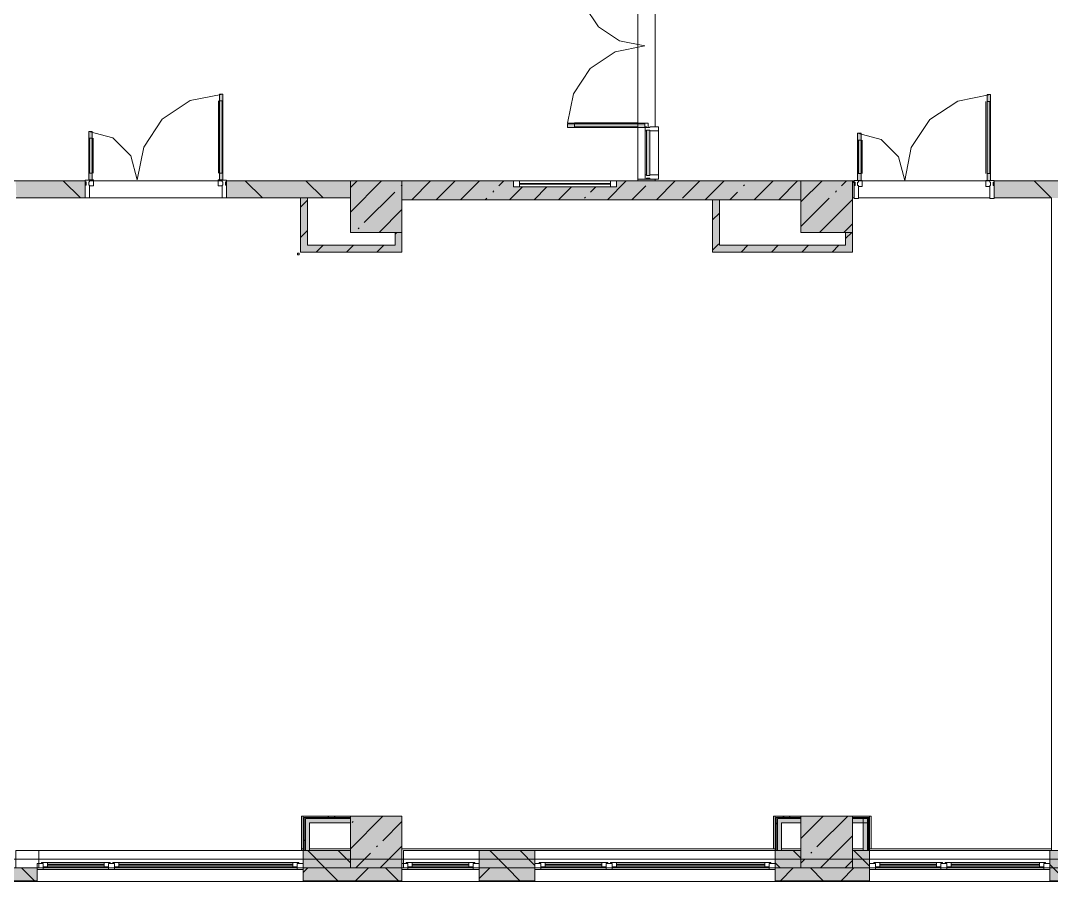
# Model space of a CAD drawing. Header units: millimetres. Extents: x -3817 to 677485, y -22715 to 103890.
# Drawn here: x 13382.1 to 13476.7, y -19605.9 to -19527 of the extents above; entities that cross this region are included whole.
import ezdxf

# ---------------------------------------------------------------- set-up
doc = ezdxf.new("R2010")
doc.units = ezdxf.units.MM
doc.layers.add('PDF _Геометрия', color=7, linetype='Continuous', true_color=0x1d1d1d)
doc.layers.add('PDF _Сплошная заливка', color=7, linetype='Continuous', true_color=0xffffff)

msp = doc.modelspace()

# ---------------------------------------------------------------- hatches: boundary and pattern name
at = {"layer": 'PDF _Сплошная заливка', "transparency": 33554559}
h = msp.add_hatch(color=256, dxfattribs=at)
h.paths.add_polyline_path([(13438.731, -19541.67), (13440.306, -19541.67), (13440.306, -19541.513), (13438.731, -19541.513)], flags=0)
h.paths.add_polyline_path([(13440.306, -19518.207), (13440.306, -19518.049), (13438.731, -19518.049), (13438.731, -19518.207), (13440.123, -19518.207)], flags=0)
at = {"layer": 'PDF _Сплошная заливка', "true_color": 0xe2e2e2, "transparency": 33554559}
for points in [[(13400.349, -19541.592), (13400.664, -19541.592), (13400.664, -19533.718), (13400.349, -19533.718), (13400.349, -19540.344)], [(13439.361, -19536.785), (13439.361, -19536.431), (13432.275, -19536.431), (13432.275, -19536.785), (13432.819, -19536.785)]]:
    msp.add_hatch(color=254, dxfattribs=at).paths.add_polyline_path(points)
at = {"layer": 'PDF _Сплошная заливка', "transparency": 33554559}
h = msp.add_hatch(color=256, dxfattribs=at)
h.paths.add_polyline_path([(13376.922, -19543.245), (13376.922, -19541.67), (13371.411, -19541.67), (13371.411, -19542.222), (13365.112, -19542.222), (13365.112, -19541.67), (13346.215, -19541.67), (13346.215, -19543.245), (13374.392, -19543.245)], flags=0)
h.paths.add_polyline_path([(13412.354, -19543.245), (13412.354, -19541.67), (13400.979, -19541.67), (13400.979, -19543.245), (13410.909, -19543.245)], flags=0)
h.paths.add_polyline_path([(13326.688, -19543.245), (13341.49, -19543.245), (13341.49, -19541.67), (13326.688, -19541.67)], flags=0)
h.paths.add_polyline_path([(13388.026, -19543.245), (13388.026, -19541.67), (13381.646, -19541.67), (13381.696, -19543.245)], flags=0)
h.paths.add_polyline_path([(13313.735, -19543.245), (13313.735, -19541.67), (13310.547, -19541.67), (13310.547, -19543.245), (13312.313, -19543.245)], flags=0)
for points in [[(13432.819, -19543.403), (13453.691, -19543.403), (13453.691, -19541.67), (13436.763, -19541.67), (13436.763, -19542.222), (13427.314, -19542.222), (13427.314, -19541.67), (13417.078, -19541.67), (13417.078, -19543.403), (13427.314, -19543.403)], [(13458.415, -19546.395), (13458.415, -19541.67), (13453.691, -19541.67), (13453.691, -19546.395), (13454.729, -19546.395)], [(13417.078, -19548.206), (13417.078, -19547.576), (13408.417, -19547.576), (13408.417, -19548.206), (13410.909, -19548.206)], [(13447.426, -19548.206), (13457.785, -19548.206), (13457.785, -19547.576), (13445.581, -19547.576), (13445.581, -19548.206)], [(13408.614, -19600.035), (13412.354, -19600.035), (13412.354, -19599.936), (13408.122, -19599.936), (13408.22, -19600.035)], [(13412.354, -19600.133), (13412.354, -19600.035), (13408.22, -19600.035), (13408.22, -19600.133), (13408.614, -19600.133)], [(13412.354, -19604.66), (13417.078, -19604.66), (13417.078, -19599.936), (13412.354, -19599.936), (13412.354, -19601.977)], [(13451.919, -19600.035), (13453.691, -19600.035), (13453.691, -19599.936), (13451.427, -19599.936), (13451.526, -19600.035)], [(13453.691, -19600.133), (13453.691, -19600.035), (13451.526, -19600.035), (13451.526, -19600.133), (13451.919, -19600.133)], [(13453.691, -19604.66), (13458.415, -19604.66), (13458.415, -19599.936), (13453.691, -19599.936), (13453.691, -19601.977)]]:
    msp.add_hatch(color=256, dxfattribs=at).paths.add_polyline_path(points)
h = msp.add_hatch(color=256, dxfattribs=at)
h.paths.add_polyline_path([(13482.43, -19543.245), (13482.43, -19541.67), (13471.407, -19541.67), (13471.407, -19543.245), (13478.257, -19543.245)], flags=0)
h.paths.add_polyline_path([(13458.573, -19543.245), (13458.573, -19541.67), (13458.415, -19541.67), (13458.415, -19543.245)], flags=0)
at = {"layer": 'PDF _Сплошная заливка', "true_color": 0xe7e7e7, "transparency": 33554559}
for points in [[(13408.22, -19603.086), (13408.614, -19603.086), (13408.614, -19600.133), (13408.22, -19600.133), (13408.22, -19601.977)], [(13451.526, -19603.086), (13451.919, -19603.086), (13451.919, -19600.133), (13451.526, -19600.133), (13451.526, -19601.977)]]:
    msp.add_hatch(color=254, dxfattribs=at).paths.add_polyline_path(points)
at = {"layer": 'PDF _Сплошная заливка', "transparency": 33554559}
h = msp.add_hatch(color=256, dxfattribs=at)
h.paths.add_polyline_path([(13429.283, -19604.66), (13429.283, -19603.086), (13424.165, -19603.086), (13424.165, -19604.66), (13425.516, -19604.66)], flags=0)
h.paths.add_polyline_path([(13453.691, -19604.66), (13453.691, -19603.086), (13451.329, -19603.086), (13451.329, -19604.66)], flags=0)
h = msp.add_hatch(color=256, dxfattribs=at)
h.paths.add_polyline_path([(13554.947, -19605.841), (13563.766, -19605.841), (13563.766, -19604.66), (13554.947, -19604.66)], flags=0)
h.paths.add_polyline_path([(13586.364, -19605.841), (13586.364, -19604.66), (13580.301, -19604.66), (13580.301, -19605.841), (13586.19, -19605.841)], flags=0)
h.paths.add_polyline_path([(13476.64, -19605.841), (13489.123, -19605.841), (13489.123, -19604.66), (13476.525, -19604.66), (13476.525, -19605.841)], flags=0)
h.paths.add_polyline_path([(13459.99, -19605.841), (13459.99, -19604.66), (13451.329, -19604.66), (13451.329, -19605.841), (13458.415, -19605.841)], flags=0)
h.paths.add_polyline_path([(13520.46, -19605.841), (13524.555, -19605.841), (13524.555, -19604.66), (13510.224, -19604.66), (13510.224, -19605.841), (13513.157, -19605.841)], flags=0)
h.paths.add_polyline_path([(13542.37, -19605.841), (13547.861, -19605.841), (13547.861, -19604.66), (13541.09, -19604.66), (13541.09, -19605.841)], flags=0)
h.paths.add_polyline_path([(13414.561, -19605.841), (13417.078, -19605.841), (13417.078, -19604.66), (13408.023, -19604.66), (13408.023, -19605.841), (13410.909, -19605.841)], flags=0)
h.paths.add_polyline_path([(13370.623, -19605.841), (13383.615, -19605.841), (13383.615, -19604.66), (13370.623, -19604.66)], flags=0)
h.paths.add_polyline_path([(13425.516, -19605.841), (13429.283, -19605.841), (13429.283, -19604.66), (13424.165, -19604.66), (13424.165, -19605.841)], flags=0)
h.paths.add_polyline_path([(13317.633, -19605.841), (13323.538, -19605.841), (13323.538, -19604.66), (13317.633, -19604.66)], flags=0)
h.paths.add_polyline_path([(13310.547, -19605.841), (13310.547, -19604.66), (13279.13, -19604.66), (13279.13, -19605.841), (13308.662, -19605.841)], flags=0)
h.paths.add_polyline_path([(13340.073, -19605.841), (13346.215, -19605.841), (13346.215, -19604.66), (13340.073, -19604.66)], flags=0)

# ---------------------------------------------------------------- linework, layer by layer
at = {"layer": 'PDF _Геометрия', "color": 7, "lineweight": 9}
for points in [[(13446.211, -19543.403), (13453.691, -19543.403), (13453.691, -19541.67), (13440.306, -19541.67), (13440.306, -19541.513), (13438.731, -19541.513), (13438.731, -19518.207), (13439.833, -19518.207)], [(13440.306, -19522.967), (13440.306, -19536.706)], [(13439.518, -19537.1), (13439.385, -19537.1), (13439.518, -19537.1)], [(13439.518, -19541.119), (13439.518, -19537.1)], [(13440.621, -19541.119), (13440.621, -19537.1)], [(13381.696, -19543.245), (13388.026, -19543.245), (13388.026, -19541.67), (13326.688, -19541.67), (13326.688, -19543.245), (13341.49, -19543.245)], [(13387.577, -19543.245), (13386.002, -19541.67)], [(13388.026, -19542.064), (13388.026, -19541.67)], [(13388.388, -19541.67), (13400.617, -19541.67)], [(13400.979, -19541.67), (13400.979, -19542.064)], [(13404.28, -19543.245), (13402.705, -19541.67)], [(13409.847, -19543.245), (13408.272, -19541.67)], [(13412.354, -19544.536), (13415.22, -19541.67)], [(13412.354, -19542.291), (13412.975, -19541.67)], [(13439.833, -19541.513), (13438.731, -19541.513), (13438.731, -19541.67), (13417.078, -19541.67), (13417.078, -19543.403), (13445.581, -19543.403)], [(13417.977, -19543.403), (13419.71, -19541.67)], [(13420.222, -19543.403), (13421.955, -19541.67)], [(13422.467, -19543.403), (13424.199, -19541.67)], [(13425.979, -19542.136), (13426.444, -19541.67)], [(13436.763, -19541.67), (13427.314, -19541.67)], [(13436.211, -19541.907), (13427.865, -19541.907)], [(13436.211, -19541.985), (13427.865, -19541.985)], [(13435.937, -19543.403), (13437.669, -19541.67)], [(13438.731, -19541.67), (13440.306, -19541.67)], [(13439.518, -19541.119), (13439.385, -19541.119), (13439.518, -19541.119)], [(13440.427, -19543.403), (13442.159, -19541.67)], [(13442.816, -19543.258), (13444.404, -19541.67)], [(13444.917, -19543.403), (13446.649, -19541.67)], [(13449.407, -19543.403), (13451.139, -19541.67)], [(13451.652, -19543.403), (13453.384, -19541.67)], [(13453.691, -19543.609), (13455.629, -19541.67)], [(13457.409, -19542.136), (13457.874, -19541.67)], [(13458.573, -19541.863), (13458.415, -19541.705)], [(13458.573, -19542.104), (13458.573, -19541.67)], [(13458.957, -19541.67), (13471.023, -19541.67)], [(13471.407, -19541.67), (13471.407, -19542.104)], [(13476.658, -19543.245), (13475.083, -19541.67)], [(13413.632, -19545.503), (13416.438, -19542.697)], [(13416.999, -19542.136), (13417.078, -19542.057), (13417.092, -19542.043)], [(13425.418, -19542.697), (13425.511, -19542.604)], [(13426.957, -19543.403), (13428.138, -19542.222)], [(13427.314, -19542.222), (13436.763, -19542.222)], [(13429.202, -19543.403), (13430.383, -19542.222)], [(13431.447, -19543.403), (13432.628, -19542.222)], [(13434.398, -19542.697), (13434.873, -19542.222)], [(13438.182, -19543.403), (13439.449, -19542.136)], [(13447.162, -19543.403), (13447.868, -19542.697)], [(13448.429, -19542.136), (13448.522, -19542.043)], [(13456.848, -19542.697), (13456.941, -19542.604)], [(13400.979, -19543.245), (13388.026, -19543.245)], [(13407.787, -19543.245), (13407.787, -19548.206), (13408.417, -19548.206), (13417.078, -19548.206), (13417.078, -19547.576), (13417.078, -19545.607)], [(13407.787, -19544.074), (13408.417, -19543.444)], [(13416.448, -19546.395), (13416.448, -19547.576), (13408.417, -19547.576), (13408.417, -19543.245)], [(13424.712, -19543.403), (13424.857, -19543.258)], [(13433.836, -19543.258), (13433.93, -19543.165)], [(13453.691, -19545.854), (13456.286, -19543.258)], [(13455.395, -19546.395), (13458.415, -19543.374)], [(13471.016, -19543.245), (13458.956, -19543.245)], [(13414.985, -19546.395), (13417.078, -19544.302)], [(13445.581, -19545.253), (13446.211, -19544.623)], [(13457.64, -19546.395), (13458.415, -19545.619)], [(13407.787, -19546.858), (13408.417, -19546.228)], [(13413.07, -19546.065), (13413.164, -19545.971)], [(13416.448, -19546.548), (13416.602, -19546.395)], [(13457.785, -19546.968), (13458.359, -19546.395)], [(13409.223, -19548.206), (13409.853, -19547.576)], [(13412.007, -19548.206), (13412.637, -19547.576)], [(13414.791, -19548.206), (13415.421, -19547.576)], [(13445.581, -19548.037), (13446.042, -19547.576), (13446.211, -19547.407)], [(13448.196, -19548.206), (13448.826, -19547.576)], [(13450.98, -19548.206), (13451.61, -19547.576)], [(13453.764, -19548.206), (13454.394, -19547.576)], [(13456.548, -19548.206), (13457.178, -19547.576)], [(13408.122, -19603.086), (13408.122, -19600.035), (13408.22, -19600.035), (13408.614, -19600.035), (13412.354, -19600.035)], [(13408.22, -19603.086), (13408.22, -19600.133), (13408.614, -19600.133), (13412.354, -19600.133)], [(13410.188, -19600.133), (13410.286, -19600.035), (13410.385, -19599.936)], [(13411.059, -19600.133), (13410.961, -19600.035), (13410.862, -19599.936)], [(13412.354, -19602.906), (13415.323, -19599.936)], [(13412.509, -19600.506), (13412.602, -19600.412)], [(13413.07, -19599.944), (13413.078, -19599.936)], [(13415.315, -19602.189), (13417.078, -19600.426)], [(13451.329, -19600.749), (13451.427, -19600.65), (13451.526, -19600.552)], [(13451.427, -19603.086), (13451.427, -19600.035), (13451.526, -19600.035), (13451.919, -19600.035), (13453.691, -19600.035)], [(13451.526, -19603.086), (13451.526, -19600.133), (13451.919, -19600.133), (13453.691, -19600.133)], [(13451.945, -19600.133), (13452.043, -19600.035), (13452.142, -19599.936)], [(13452.816, -19600.133), (13452.718, -19600.035), (13452.619, -19599.936)], [(13453.691, -19601.978), (13455.733, -19599.936)], [(13455.164, -19602.75), (13457.97, -19599.944)], [(13459.99, -19600.035), (13458.415, -19600.035)], [(13459.99, -19600.133), (13458.415, -19600.133)], [(13459.793, -19603.086), (13459.793, -19600.133)], [(13459.793, -19600.636), (13459.892, -19600.537), (13459.99, -19600.439)], [(13459.892, -19603.086), (13459.892, -19600.133)], [(13408.023, -19602.297), (13408.122, -19602.199), (13408.22, -19602.101)], [(13455.499, -19604.66), (13458.415, -19601.744)], [(13381.646, -19604.66), (13381.646, -19603.086), (13383.615, -19603.086), (13407.866, -19603.086), (13407.866, -19602.928), (13408.028, -19602.928)], [(13381.696, -19604.66), (13408.023, -19604.66), (13408.023, -19603.086), (13407.866, -19603.086), (13383.772, -19603.086), (13383.772, -19604.251), (13383.772, -19604.66)], [(13411.2, -19605.841), (13410.019, -19604.66), (13408.444, -19603.086)], [(13408.614, -19602.928), (13412.354, -19602.928), (13412.354, -19603.086)], [(13412.354, -19604.211), (13411.228, -19603.086)], [(13412.844, -19604.66), (13414.193, -19603.312)], [(13414.754, -19602.75), (13414.847, -19602.657)], [(13415.089, -19604.66), (13417.078, -19602.671)], [(13417.236, -19604.66), (13417.236, -19604.251), (13417.236, -19603.086), (13424.165, -19603.086), (13424.165, -19604.66), (13417.078, -19604.66), (13417.078, -19602.928), (13451.334, -19602.928)], [(13427.903, -19605.841), (13426.722, -19604.66), (13425.147, -19603.086)], [(13429.283, -19604.437), (13427.931, -19603.086)], [(13451.919, -19602.928), (13453.691, -19602.928)], [(13453.691, -19603.792), (13452.985, -19603.086)], [(13454.603, -19603.312), (13454.696, -19603.218)], [(13458.415, -19602.928), (13459.4, -19602.928)], [(13459.99, -19604.523), (13458.552, -19603.086)], [(13459.99, -19602.928), (13476.64, -19602.928)], [(13476.682, -19603.086), (13476.525, -19603.086), (13476.525, -19604.66), (13481.485, -19604.66), (13481.485, -19603.086), (13478.257, -19603.086)], [(13384.166, -19604.251), (13383.615, -19604.251)], [(13384.009, -19604.172), (13390.308, -19604.172)], [(13384.56, -19604.172), (13384.56, -19604.566)], [(13384.56, -19604.33), (13389.756, -19604.33)], [(13389.756, -19604.408), (13384.56, -19604.408)], [(13389.756, -19604.172), (13389.756, -19604.566)], [(13390.701, -19604.251), (13390.15, -19604.251)], [(13390.544, -19604.172), (13407.63, -19604.172)], [(13391.095, -19604.172), (13391.095, -19604.566)], [(13391.095, -19604.33), (13407.079, -19604.33)], [(13407.079, -19604.408), (13391.095, -19604.408)], [(13407.079, -19604.172), (13407.079, -19604.566)], [(13408.023, -19604.251), (13407.472, -19604.251)], [(13417.629, -19604.251), (13417.078, -19604.251)], [(13417.472, -19604.172), (13423.771, -19604.172)], [(13418.023, -19604.172), (13418.023, -19604.566)], [(13418.023, -19604.33), (13423.22, -19604.33)], [(13423.22, -19604.408), (13418.023, -19604.408)], [(13423.22, -19604.172), (13423.22, -19604.566)], [(13424.165, -19604.251), (13423.613, -19604.251)], [(13429.834, -19604.251), (13429.283, -19604.251)], [(13429.676, -19604.172), (13435.975, -19604.172)], [(13430.227, -19604.172), (13430.227, -19604.566)], [(13430.227, -19604.33), (13435.424, -19604.33)], [(13435.424, -19604.408), (13430.227, -19604.408)], [(13435.424, -19604.172), (13435.424, -19604.566)], [(13436.369, -19604.251), (13435.818, -19604.251)], [(13436.211, -19604.172), (13450.935, -19604.172)], [(13436.763, -19604.172), (13436.763, -19604.566)], [(13436.763, -19604.33), (13450.384, -19604.33)], [(13450.384, -19604.408), (13436.763, -19604.408)], [(13450.384, -19604.172), (13450.384, -19604.566)], [(13451.329, -19604.251), (13450.778, -19604.251)], [(13451.776, -19604.66), (13451.329, -19604.213)], [(13453.691, -19604.223), (13454.041, -19603.873)], [(13457.744, -19604.66), (13458.415, -19603.989)], [(13460.541, -19604.251), (13459.99, -19604.251)], [(13460.384, -19604.172), (13466.683, -19604.172)], [(13460.935, -19604.172), (13460.935, -19604.566)], [(13460.935, -19604.33), (13466.132, -19604.33)], [(13466.132, -19604.408), (13460.935, -19604.408)], [(13466.132, -19604.172), (13466.132, -19604.566)], [(13467.076, -19604.251), (13466.525, -19604.251)], [(13466.919, -19604.172), (13476.131, -19604.172)], [(13467.47, -19604.172), (13467.47, -19604.566)], [(13467.47, -19604.33), (13475.58, -19604.33)], [(13475.58, -19604.408), (13467.47, -19604.408)], [(13475.58, -19604.172), (13475.58, -19604.566)], [(13476.525, -19604.251), (13475.974, -19604.251)], [(13478.011, -19605.841), (13476.83, -19604.66), (13476.525, -19604.355)], [(13383.362, -19605.841), (13382.181, -19604.66)], [(13383.615, -19604.802), (13408.023, -19604.802)], [(13408.023, -19605.081), (13408.444, -19604.66)], [(13412.831, -19605.841), (13414.012, -19604.66)], [(13416.768, -19605.841), (13415.587, -19604.66)], [(13417.078, -19604.802), (13424.165, -19604.802)], [(13424.165, -19605.643), (13425.147, -19604.66)], [(13429.283, -19604.802), (13451.329, -19604.802)], [(13451.804, -19605.841), (13452.985, -19604.66)], [(13455.741, -19605.841), (13454.56, -19604.66)], [(13457.371, -19605.841), (13458.552, -19604.66)], [(13459.99, -19604.802), (13476.525, -19604.802)], [(13370.623, -19605.841), (13383.615, -19605.841)], [(13370.623, -19605.865), (13383.615, -19605.865)], [(13394.269, -19605.904), (13398.181, -19605.904), (13394.269, -19605.904)], [(13408.023, -19605.841), (13417.078, -19605.841)], [(13408.023, -19605.865), (13417.078, -19605.865)], [(13408.811, -19605.904), (13411.173, -19605.904), (13408.811, -19605.904)], [(13424.165, -19605.841), (13429.283, -19605.841)], [(13424.165, -19605.865), (13429.283, -19605.865)], [(13429.676, -19605.904), (13433.613, -19605.904), (13429.676, -19605.904)], [(13448.967, -19605.904), (13451.329, -19605.904), (13448.967, -19605.904)], [(13451.329, -19605.841), (13459.99, -19605.841)], [(13451.329, -19605.865), (13459.99, -19605.865)], [(13476.525, -19605.841), (13489.123, -19605.841)], [(13476.525, -19605.865), (13489.123, -19605.865)]]:
    msp.add_lwpolyline(points, dxfattribs=at)
at = {"layer": 'PDF _Геометрия', "color": 253, "lineweight": 9, "true_color": 0xaaaaaa}
for points in [[(13439.361, -19522.888), (13439.361, -19523.282), (13439.361, -19522.888), (13439.676, -19522.888), (13439.676, -19523.282), (13439.361, -19523.282), (13433.337, -19523.282), (13433.796, -19525.587), (13435.102, -19527.541), (13437.056, -19528.847), (13439.361, -19529.305), (13436.649, -19529.845), (13434.35, -19531.381), (13432.814, -19533.68), (13432.275, -19536.391), (13439.361, -19536.391), (13439.676, -19536.391), (13439.361, -19536.391), (13439.361, -19536.785), (13439.676, -19536.785), (13439.676, -19536.391), (13439.676, -19536.785)], [(13388.42, -19542.143), (13388.774, -19542.143), (13388.774, -19541.592), (13388.341, -19541.592), (13388.341, -19537.143), (13390.566, -19537.739), (13392.194, -19539.367), (13392.79, -19541.592), (13393.389, -19538.579), (13395.096, -19536.024), (13397.651, -19534.317), (13400.664, -19533.718), (13400.664, -19541.592), (13400.231, -19541.592), (13400.231, -19542.143), (13400.585, -19542.143)], [(13400.239, -19534.348), (13400.239, -19540.962)], [(13400.664, -19534.348), (13400.349, -19534.348)], [(13400.585, -19534.348), (13400.585, -19540.962)], [(13458.966, -19542.182), (13459.321, -19542.182), (13459.321, -19541.631), (13458.888, -19541.631), (13458.888, -19537.3), (13461.053, -19537.881), (13462.638, -19539.466), (13463.218, -19541.631), (13463.818, -19538.618), (13465.524, -19536.063), (13468.079, -19534.357), (13471.092, -19533.757), (13471.092, -19541.631), (13470.659, -19541.631), (13470.659, -19542.182), (13471.013, -19542.182)], [(13470.667, -19534.387), (13470.667, -19541.001)], [(13471.092, -19534.387), (13470.777, -19534.387)], [(13471.013, -19534.387), (13471.013, -19541.001)], [(13432.904, -19536.36), (13438.731, -19536.36)], [(13432.904, -19536.785), (13432.904, -19536.431)], [(13432.904, -19536.706), (13438.731, -19536.706)], [(13438.731, -19536.785), (13438.731, -19536.431)], [(13439.361, -19536.391), (13439.361, -19536.785)], [(13388.341, -19537.773), (13388.656, -19537.773)], [(13388.42, -19537.773), (13388.42, -19540.962)], [(13388.766, -19537.773), (13388.766, -19540.962)], [(13458.888, -19537.93), (13459.203, -19537.93)], [(13458.966, -19537.93), (13458.966, -19541.001)], [(13459.313, -19537.93), (13459.313, -19541.001)], [(13388.341, -19540.962), (13388.656, -19540.962)], [(13400.664, -19540.962), (13400.349, -19540.962)], [(13458.888, -19541.001), (13459.203, -19541.001)], [(13471.092, -19541.001), (13470.777, -19541.001)], [(13333.38, -19541.67), (13326.683, -19541.67), (13388.059, -19541.67)], [(13388.341, -19541.749), (13388.341, -19542.064)], [(13400.664, -19541.749), (13400.664, -19542.064)], [(13400.946, -19541.67), (13438.731, -19541.67)], [(13400.971, -19542.064), (13400.971, -19541.67)], [(13440.306, -19541.67), (13458.582, -19541.67), (13458.415, -19541.67)], [(13458.888, -19541.789), (13458.888, -19542.104)], [(13471.092, -19541.789), (13471.092, -19542.104)], [(13471.398, -19541.67), (13487.154, -19541.67)], [(13471.407, -19542.104), (13471.407, -19541.67)], [(13388.019, -19543.245), (13381.696, -19543.245)], [(13417.078, -19548.206), (13407.787, -19548.206), (13407.787, -19543.245), (13400.971, -19543.245)], [(13458.415, -19543.245), (13458.415, -19543.411), (13458.415, -19548.206), (13445.581, -19548.206), (13445.581, -19543.403), (13417.078, -19543.403)], [(13476.64, -19543.245), (13471.407, -19543.245)], [(13381.696, -19603.086), (13407.866, -19603.086), (13407.866, -19599.936), (13417.078, -19599.936), (13417.078, -19601.977)], [(13408.122, -19599.936), (13407.866, -19599.936), (13407.866, -19602.928)], [(13451.427, -19599.936), (13451.172, -19599.936), (13451.172, -19602.928), (13451.172, -19599.936), (13460.148, -19599.936), (13460.148, -19602.928), (13460.148, -19599.936), (13459.99, -19599.936)], [(13263.638, -19603.873), (13362.06, -19603.873), (13485.816, -19603.873), (13584.238, -19603.873)]]:
    msp.add_lwpolyline(points, dxfattribs=at)
for points in [[(13400.349, -19541.592), (13400.664, -19541.592), (13400.664, -19533.718), (13400.349, -19533.718), (13400.349, -19541.592), (13400.664, -19541.592), (13400.664, -19533.718), (13400.349, -19533.718)], [(13470.777, -19541.631), (13471.092, -19541.631), (13471.092, -19533.757), (13470.777, -19533.757), (13470.777, -19541.631), (13471.092, -19541.631), (13471.092, -19533.757), (13470.777, -19533.757)], [(13388.656, -19541.592), (13388.341, -19541.592), (13388.341, -19537.143), (13388.656, -19537.143), (13388.656, -19541.592), (13388.656, -19537.143), (13388.341, -19537.143), (13388.341, -19541.592)], [(13439.361, -19536.431), (13439.361, -19536.785), (13432.275, -19536.785), (13432.275, -19536.431), (13439.361, -19536.431), (13432.275, -19536.431), (13432.275, -19536.785), (13439.361, -19536.785)], [(13439.361, -19536.391), (13439.676, -19536.391), (13439.676, -19536.785), (13439.676, -19536.391), (13439.361, -19536.391), (13439.361, -19536.785)], [(13459.203, -19541.631), (13458.888, -19541.631), (13458.888, -19537.3), (13459.203, -19537.3), (13459.203, -19541.631), (13459.203, -19537.3), (13458.888, -19537.3), (13458.888, -19541.631)], [(13400.617, -19541.67), (13388.388, -19541.67)], [(13471.023, -19541.67), (13458.957, -19541.67)]]:
    msp.add_lwpolyline(points, close=True, dxfattribs=at)
at = {"layer": 'PDF _Геометрия', "color": 7, "lineweight": 9}
for points in [[(13439.518, -19537.1), (13439.518, -19537.021), (13439.833, -19537.021), (13439.833, -19537.1), (13440.621, -19537.1), (13440.621, -19536.706), (13439.833, -19536.706), (13439.833, -19536.785), (13439.518, -19536.785), (13439.518, -19536.706), (13439.385, -19536.706), (13439.385, -19537.1)], [(13439.385, -19537.1), (13439.385, -19541.119)], [(13439.518, -19537.021), (13439.518, -19541.198), (13439.833, -19541.198), (13439.833, -19537.021)], [(13440.621, -19537.1), (13440.621, -19541.119), (13439.833, -19541.119), (13439.833, -19537.1)], [(13388.341, -19541.749), (13388.42, -19541.749), (13388.42, -19541.615), (13388.026, -19541.615), (13388.026, -19541.749), (13388.105, -19541.749), (13388.105, -19542.064), (13388.026, -19542.064), (13388.026, -19543.245), (13388.42, -19543.245), (13388.42, -19542.064), (13388.341, -19542.064)], [(13400.9, -19542.064), (13400.9, -19541.749), (13400.979, -19541.749), (13400.979, -19541.615), (13400.585, -19541.615), (13400.585, -19541.749), (13400.664, -19541.749), (13400.664, -19542.064), (13400.585, -19542.064), (13400.585, -19543.245), (13400.979, -19543.245), (13400.979, -19542.064)], [(13407.787, -19543.245), (13408.417, -19543.245), (13412.354, -19543.245), (13412.354, -19541.67), (13400.979, -19541.67), (13400.979, -19543.245)], [(13417.078, -19541.67), (13412.354, -19541.67), (13412.354, -19546.395), (13417.078, -19546.395)], [(13427.865, -19541.67), (13427.865, -19542.222), (13427.314, -19542.222), (13427.314, -19541.67)], [(13436.763, -19541.67), (13436.763, -19542.222), (13436.211, -19542.222), (13436.211, -19541.67)], [(13439.518, -19541.513), (13439.518, -19541.434), (13439.833, -19541.434), (13439.833, -19541.513), (13440.621, -19541.513), (13440.621, -19541.119), (13439.833, -19541.119), (13439.833, -19541.198), (13439.518, -19541.198), (13439.518, -19541.119), (13439.385, -19541.119), (13439.385, -19541.513)], [(13458.415, -19541.67), (13453.691, -19541.67), (13453.691, -19546.395), (13458.415, -19546.395)], [(13458.415, -19543.245), (13458.573, -19543.245), (13458.573, -19541.67), (13458.415, -19541.67)], [(13458.888, -19541.789), (13458.966, -19541.789), (13458.966, -19541.655), (13458.573, -19541.655), (13458.573, -19541.789), (13458.652, -19541.789), (13458.652, -19542.104), (13458.573, -19542.104), (13458.573, -19543.285), (13458.966, -19543.285), (13458.966, -19542.104), (13458.888, -19542.104)], [(13471.328, -19542.104), (13471.328, -19541.789), (13471.407, -19541.789), (13471.407, -19541.655), (13471.013, -19541.655), (13471.013, -19541.789), (13471.092, -19541.789), (13471.092, -19542.104), (13471.013, -19542.104), (13471.013, -19543.285), (13471.407, -19543.285), (13471.407, -19542.104)], [(13471.407, -19543.245), (13476.682, -19543.245), (13476.682, -19603.086), (13478.257, -19603.086), (13478.257, -19549.544), (13486.525, -19549.544), (13487.154, -19549.544), (13487.154, -19546.395), (13486.525, -19546.395), (13486.525, -19548.914), (13478.257, -19548.914), (13478.257, -19543.245), (13482.43, -19543.245), (13482.43, -19541.67), (13471.407, -19541.67)], [(13445.581, -19543.403), (13445.581, -19547.576), (13445.581, -19548.206), (13457.785, -19548.206), (13458.415, -19548.206), (13458.415, -19546.395), (13457.785, -19546.395), (13457.785, -19547.576), (13446.211, -19547.576), (13446.211, -19543.403)], [(13407.642, -19548.292), (13407.488, -19548.292), (13407.488, -19548.45), (13407.642, -19548.45)], [(13408.614, -19599.936), (13408.122, -19599.936), (13408.023, -19599.936), (13408.023, -19603.086), (13408.614, -19603.086), (13408.614, -19600.527), (13412.354, -19600.527), (13412.354, -19599.936)], [(13417.078, -19604.66), (13417.078, -19599.936), (13412.354, -19599.936), (13412.354, -19604.66)], [(13453.691, -19599.936), (13451.919, -19599.936), (13451.427, -19599.936), (13451.329, -19599.936), (13451.329, -19603.086), (13451.919, -19603.086), (13451.919, -19600.527), (13453.691, -19600.527)], [(13458.415, -19599.936), (13453.691, -19599.936), (13453.691, -19604.66), (13458.415, -19604.66)], [(13458.415, -19600.527), (13459.99, -19600.527), (13459.99, -19599.936), (13458.415, -19599.936)], [(13459.4, -19600.133), (13459.4, -19603.086), (13459.99, -19603.086), (13459.99, -19600.133)], [(13412.354, -19604.66), (13412.354, -19603.086), (13408.023, -19603.086), (13408.023, -19604.66)], [(13429.283, -19604.66), (13429.283, -19603.086), (13424.165, -19603.086), (13424.165, -19604.66)], [(13429.283, -19604.66), (13451.329, -19604.66), (13451.329, -19603.086), (13429.283, -19603.086)], [(13453.691, -19604.66), (13453.691, -19603.086), (13451.329, -19603.086), (13451.329, -19604.66)], [(13459.99, -19604.66), (13459.99, -19603.086), (13458.415, -19603.086), (13458.415, -19604.66)], [(13459.99, -19604.66), (13476.525, -19604.66), (13476.525, -19603.086), (13460.148, -19603.086), (13459.99, -19603.086)], [(13383.615, -19604.802), (13383.615, -19604.251), (13384.166, -19604.251), (13384.166, -19604.802)], [(13390.308, -19604.172), (13384.009, -19604.172), (13384.009, -19604.251), (13384.166, -19604.251), (13384.166, -19604.566), (13390.15, -19604.566), (13390.15, -19604.251), (13390.308, -19604.251)], [(13390.15, -19604.802), (13390.15, -19604.251), (13390.701, -19604.251), (13390.701, -19604.802)], [(13407.63, -19604.172), (13390.544, -19604.172), (13390.544, -19604.251), (13390.701, -19604.251), (13390.701, -19604.566), (13407.472, -19604.566), (13407.472, -19604.251), (13407.63, -19604.251)], [(13407.472, -19604.802), (13407.472, -19604.251), (13408.023, -19604.251), (13408.023, -19604.802)], [(13417.078, -19604.802), (13417.078, -19604.251), (13417.629, -19604.251), (13417.629, -19604.802)], [(13423.771, -19604.172), (13417.472, -19604.172), (13417.472, -19604.251), (13417.629, -19604.251), (13417.629, -19604.566), (13423.613, -19604.566), (13423.613, -19604.251), (13423.771, -19604.251)], [(13423.613, -19604.802), (13423.613, -19604.251), (13424.165, -19604.251), (13424.165, -19604.802)], [(13429.283, -19604.802), (13429.283, -19604.251), (13429.834, -19604.251), (13429.834, -19604.802)], [(13435.975, -19604.172), (13429.676, -19604.172), (13429.676, -19604.251), (13429.834, -19604.251), (13429.834, -19604.566), (13435.818, -19604.566), (13435.818, -19604.251), (13435.975, -19604.251)], [(13435.818, -19604.802), (13435.818, -19604.251), (13436.369, -19604.251), (13436.369, -19604.802)], [(13450.935, -19604.172), (13436.211, -19604.172), (13436.211, -19604.251), (13436.369, -19604.251), (13436.369, -19604.566), (13450.778, -19604.566), (13450.778, -19604.251), (13450.935, -19604.251)], [(13450.778, -19604.802), (13450.778, -19604.251), (13451.329, -19604.251), (13451.329, -19604.802)], [(13459.99, -19604.802), (13459.99, -19604.251), (13460.541, -19604.251), (13460.541, -19604.802)], [(13466.683, -19604.172), (13460.384, -19604.172), (13460.384, -19604.251), (13460.541, -19604.251), (13460.541, -19604.566), (13466.525, -19604.566), (13466.525, -19604.251), (13466.683, -19604.251)], [(13466.525, -19604.802), (13466.525, -19604.251), (13467.076, -19604.251), (13467.076, -19604.802)], [(13476.131, -19604.172), (13466.919, -19604.172), (13466.919, -19604.251), (13467.076, -19604.251), (13467.076, -19604.566), (13475.974, -19604.566), (13475.974, -19604.251), (13476.131, -19604.251)], [(13475.974, -19604.802), (13475.974, -19604.251), (13476.525, -19604.251), (13476.525, -19604.802)], [(13383.615, -19604.66), (13370.623, -19604.66), (13370.623, -19605.904), (13383.615, -19605.904)], [(13383.615, -19605.904), (13383.615, -19604.66), (13408.023, -19604.66), (13408.023, -19605.904)], [(13417.078, -19604.66), (13408.023, -19604.66), (13408.023, -19605.904), (13417.078, -19605.904)], [(13417.078, -19605.904), (13417.078, -19604.66), (13424.165, -19604.66), (13424.165, -19605.904)], [(13429.283, -19604.66), (13424.165, -19604.66), (13424.165, -19605.904), (13429.283, -19605.904)], [(13429.283, -19605.904), (13429.283, -19604.66), (13451.329, -19604.66), (13451.329, -19605.904)], [(13459.99, -19604.66), (13451.329, -19604.66), (13451.329, -19605.904), (13459.99, -19605.904)], [(13459.99, -19605.904), (13459.99, -19604.66), (13476.525, -19604.66), (13476.525, -19605.904)], [(13489.123, -19604.66), (13476.525, -19604.66), (13476.525, -19605.904), (13489.123, -19605.904)], [(13381.696, -19605.904), (13385.608, -19605.904)], [(13387.97, -19605.904), (13391.907, -19605.904)], [(13404.087, -19605.904), (13406.449, -19605.904)], [(13417.078, -19605.904), (13421.015, -19605.904)], [(13423.377, -19605.904), (13427.314, -19605.904)], [(13444.243, -19605.904), (13446.605, -19605.904)], [(13459.4, -19605.904), (13462.943, -19605.904)], [(13465.305, -19605.904), (13469.242, -19605.904)], [(13471.604, -19605.904), (13475.541, -19605.904)]]:
    msp.add_lwpolyline(points, close=True, dxfattribs=at)
at = {"layer": 'PDF _Сплошная заливка', "color": 254, "lineweight": 35, "true_color": 0xe2e2e2, "transparency": 33554559}
for points in [[(13470.777, -19541.631), (13471.092, -19541.631), (13470.777, -19533.757), (13471.092, -19533.757)], [(13388.656, -19541.592), (13388.656, -19537.143), (13388.341, -19541.592), (13388.341, -19537.143)], [(13459.203, -19541.631), (13459.203, -19537.3), (13458.888, -19541.631), (13458.888, -19537.3)]]:
    msp.add_solid(points, dxfattribs=at)
at = {"layer": 'PDF _Сплошная заливка', "lineweight": 35, "transparency": 33554559}
for points in [[(13439.833, -19541.198), (13439.833, -19537.021), (13439.518, -19541.198), (13439.518, -19537.021)], [(13417.078, -19546.395), (13417.078, -19541.67), (13412.354, -19546.395), (13412.354, -19541.67)], [(13408.417, -19548.206), (13408.417, -19543.245), (13407.787, -19548.206), (13407.787, -19543.245)], [(13446.211, -19547.576), (13446.211, -19543.403), (13445.581, -19547.576), (13445.581, -19543.403)], [(13417.078, -19547.576), (13417.078, -19546.395), (13416.448, -19547.576), (13416.448, -19546.395)], [(13458.415, -19548.206), (13458.415, -19546.395), (13457.785, -19548.206), (13457.785, -19546.395)], [(13408.122, -19603.086), (13408.122, -19600.035), (13408.023, -19603.086), (13408.023, -19599.936)], [(13408.22, -19603.086), (13408.22, -19600.133), (13408.122, -19603.086), (13408.122, -19600.035)], [(13451.427, -19603.086), (13451.427, -19600.035), (13451.329, -19603.086), (13451.329, -19599.936)], [(13451.526, -19603.086), (13451.526, -19600.133), (13451.427, -19603.086), (13451.427, -19600.035)], [(13459.99, -19600.035), (13459.99, -19599.936), (13458.415, -19600.035), (13458.415, -19599.936)], [(13459.99, -19600.133), (13459.99, -19600.035), (13458.415, -19600.133), (13458.415, -19600.035)], [(13459.892, -19603.086), (13459.892, -19600.133), (13459.793, -19603.086), (13459.793, -19600.133)], [(13459.99, -19603.086), (13459.99, -19600.133), (13459.892, -19603.086), (13459.892, -19600.133)], [(13408.023, -19604.66), (13412.354, -19604.66), (13408.023, -19603.086), (13412.354, -19603.086)], [(13458.415, -19604.66), (13459.99, -19604.66), (13458.415, -19603.086), (13459.99, -19603.086)], [(13476.525, -19604.66), (13481.485, -19604.66), (13476.525, -19603.086), (13481.485, -19603.086)]]:
    msp.add_solid(points, dxfattribs=at)
at = {"layer": 'PDF _Сплошная заливка', "color": 254, "lineweight": 35, "true_color": 0xe7e7e7, "transparency": 33554559}
for points in [[(13412.354, -19600.527), (13412.354, -19600.133), (13408.614, -19600.527), (13408.614, -19600.133)], [(13453.691, -19600.527), (13453.691, -19600.133), (13451.919, -19600.527), (13451.919, -19600.133)], [(13459.99, -19600.527), (13459.99, -19600.133), (13458.415, -19600.527), (13458.415, -19600.133)], [(13459.793, -19603.086), (13459.793, -19600.133), (13459.4, -19603.086), (13459.4, -19600.133)]]:
    msp.add_solid(points, dxfattribs=at)

doc.saveas('drawing.dxf')
